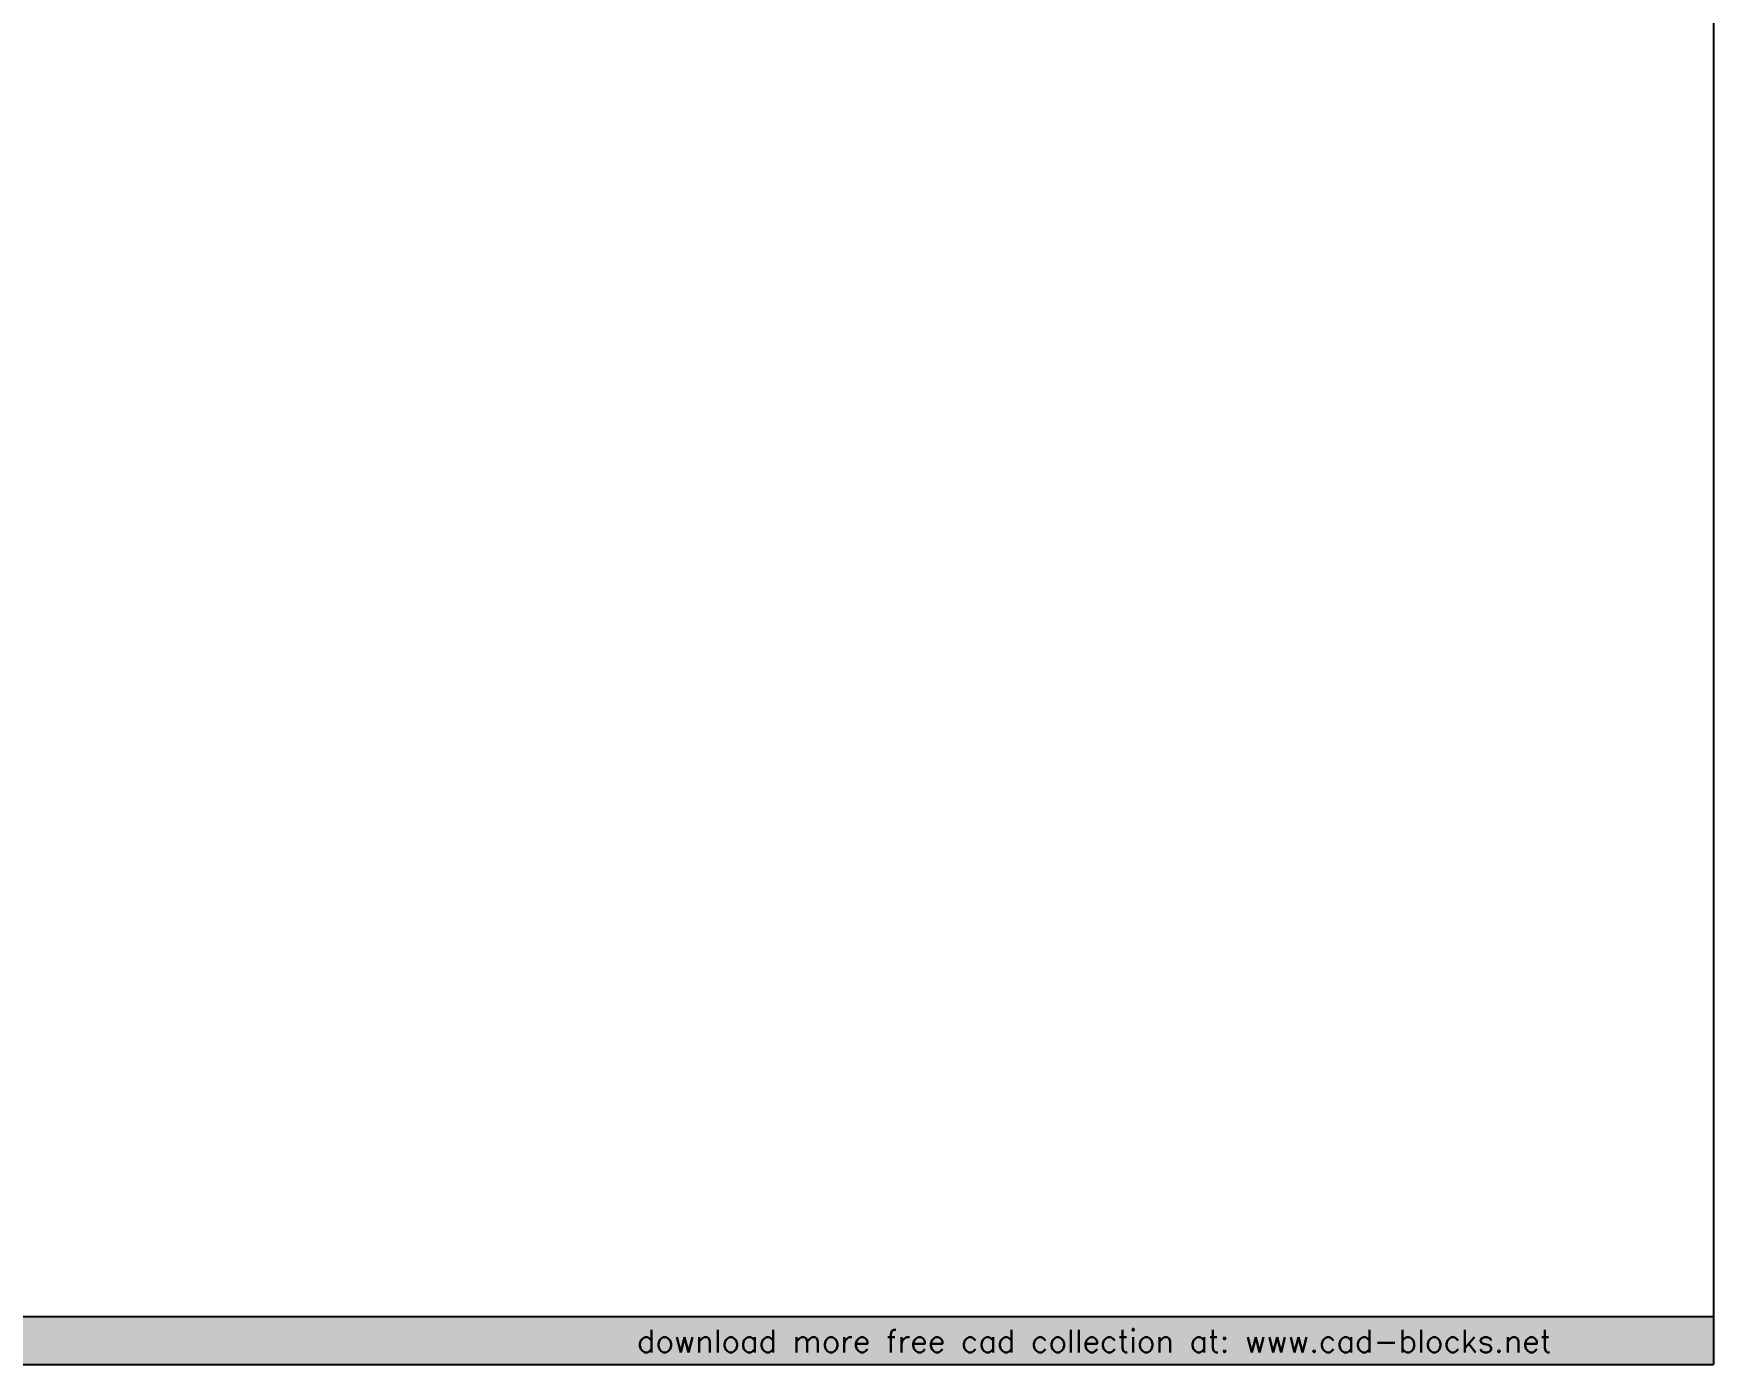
# Model space of a CAD drawing. Extents: x -121210 to 57230, y 84783 to 157800.
# Drawn here: x 34504 to 57230, y 84783 to 102787 of the extents above; entities that cross this region are included whole.
import ezdxf

# ---------------------------------------------------------------- set-up
doc = ezdxf.new("R2010")
doc.units = 0
doc.header["$MEASUREMENT"] = 0
doc.layers.get('0').update_dxf_attribs({"linetype": 'CONTINUOUS'})
doc.layers.add('www.cad-blocks.net', color=7, linetype='CONTINUOUS')
doc.styles.get("Standard").update_dxf_attribs({"font": 'COMPLEX.SHX'})

# ---------------------------------------------------------------- blocks, each defined once
blk = doc.blocks.new('FORMATLINES')
at = {"true_color": 0x546d8e}
h = blk.add_hatch(color=155, dxfattribs=at)
h.set_gradient(color1=(68, 68, 68), color2=(84, 109, 142), tint=1)
h.paths.add_polyline_path([(-117481, 85429), (-117481, 84783), (57230, 84783), (57230, 85429)])
at = {"color": 155, "true_color": 0x546d8e}
for p, q in [((57230, 157800), (57230, 84783)), ((-117481, 85429), (57230, 85429)), ((-117481, 85429), (57230, 85429)), ((-117481, 84783), (57230, 84783)), ((-117481, 84783), (57230, 84783))]:
    blk.add_line(p, q, dxfattribs=at)
at = {"layer": 'www.cad-blocks.net', "insert": (42667, 85252), "char_height": 307.12, "attachment_point": 1}
blk.add_mtext_dynamic_manual_height_columns('{\\Fsimplex|c0;\\C255;\\c16777215;download more free cad collection at: www.cad-blocks.net}', width=45138.16, gutter_width=12.5, heights=[0], dxfattribs=at)

msp = doc.modelspace()

# ---------------------------------------------------------------- block references
msp.add_blockref('FORMATLINES', (0, 0))

doc.saveas('drawing.dxf')
